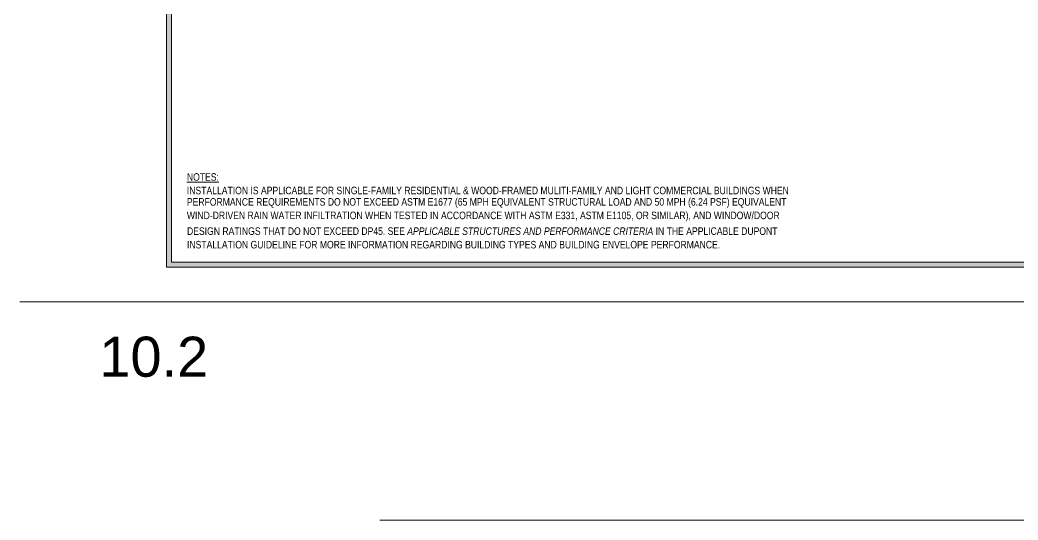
# Model space of a CAD drawing. Header units: inches. Extents: x -22 to 84, y -21 to 19.
# Drawn here: x 26.95 to 51.87, y -21.39 to -8.9 of the extents above; entities that cross this region are included whole.
import ezdxf

# ---------------------------------------------------------------- set-up
doc = ezdxf.new("R2010")
doc.units = ezdxf.units.IN
doc.header["$MEASUREMENT"] = 0
doc.layers.get('0').update_dxf_attribs({"lineweight": 0})
doc.layers.add('.ATI-TEXT', color=7, linetype='Continuous', lineweight=0)
doc.layers.add('G-ANNO-TTLB', color=7, linetype='Continuous', lineweight=0)

# ---------------------------------------------------------------- blocks, each defined once
blk = doc.blocks.new('Block_333')
at = {"layer": '.ATI-TEXT', "char_height": 0.2, "attachment_point": 7}
for s, insert in [('\\L\\C18;\\c0;\\FArial Narrow|b0|i0|c1;\\H0.187500;\\W1.000000;NOTES:\\l', (31.115, -12.916)), ('\\C18;\\c0;\\FArial Narrow|b0|i0|c1;\\H0.187500;\\W1.000000;INSTALLATION IS APPLICABLE FOR SINGLE-FAMILY RESIDENTIAL & WOOD-FRAMED MULITI-FAMILY AND LIGHT COMMERCIAL BUILDINGS WHEN ', (31.115, -13.254)), ('\\C18;\\c0;\\FArial Narrow|b0|i0|c1;\\H0.187500;\\W1.000000;PERFORMANCE REQUIREMENTS DO NOT EXCEED ASTM E1677 (65 MPH EQUIVALENT STRUCTURAL LOAD AND 50 MPH (6.24 PSF) EQUIVALENT', (31.115, -13.592)), ('\\C18;\\c0;\\FArial Narrow|b0|i0|c1;\\H0.187500;\\W1.000000;WIND-DRIVEN RAIN WATER INFILTRATION WHEN TESTED IN ACCORDANCE WITH ASTM E331, ASTM E1105, OR SIMILAR), AND WINDOW/DOOR', (31.115, -13.93)), ('\\C18;\\c0;\\FArial Narrow|b0|i0|c1;\\H0.187500;\\W1.000000;DESIGN RATINGS THAT DO NOT EXCEED DP45. SEE \\FArial Narrow Italic|b0|i1|c1;APPLICABLE STRUCTURES AND PERFORMANCE CRITERIA \\FArial Narrow|b0|i0|c1;IN THE APPLICABLE DUPONT', (31.118, -14.269)), ('\\C18;\\c0;\\FArial Narrow|b0|i0|c1;\\H0.187500;\\W1.000000;INSTALLATION GUIDELINE FOR MORE INFORMATION REGARDING BUILDING TYPES AND BUILDING ENVELOPE PERFORMANCE.  ', (31.118, -14.607))]:
    blk.add_mtext(s, dxfattribs=dict(at, insert=insert))

msp = doc.modelspace()

# ---------------------------------------------------------------- hatches: boundary and pattern name
at = {"layer": 'G-ANNO-TTLB', "true_color": 0xff00ff, "transparency": 33554687}
h = msp.add_hatch(color=6, dxfattribs=at)
edge = h.paths.add_edge_path()
edge.add_spline(control_points=[(71.289, -15.074), (71.289, -15.074), (30.602, -15.074), (30.602, -15.074), (30.602, -15.074), (30.602, 19.051), (30.602, 19.051), (30.602, 19.051), (71.289, 19.051), (71.289, 19.051), (71.289, 19.051), (71.289, -15.074), (71.289, -15.074)], knot_values=[0, 0, 0, 0, 1, 1, 1, 2, 2, 2, 3, 3, 3, 4, 4, 4, 4], degree=3, periodic=0)
edge = h.paths.add_edge_path()
edge.add_spline(control_points=[(30.727, 18.926), (30.727, 18.926), (30.727, -14.949), (30.727, -14.949), (30.727, -14.949), (71.164, -14.949), (71.164, -14.949), (71.164, -14.949), (71.164, 18.926), (71.164, 18.926), (71.164, 18.926), (30.727, 18.926), (30.727, 18.926)], knot_values=[0, 0, 0, 0, 1, 1, 1, 2, 2, 2, 3, 3, 3, 4, 4, 4, 4], degree=3, periodic=0)
edge.add_line((30.727, 18.926), (30.727, 18.926))

# ---------------------------------------------------------------- linework, layer by layer
at = {"color": 18, "lineweight": 0, "true_color": 0x000000}
msp.add_lwpolyline([(30.727, -14.949), (30.727, 18.926), (71.164, 18.926), (71.164, -14.949)], close=True, dxfattribs=at)
at = {"layer": 'G-ANNO-TTLB', "color": 6, "lineweight": 9, "true_color": 0xff00ff}
for p, q in [((30.602, 19.051), (30.602, -15.074)), ((30.727, 18.926), (30.727, -14.949)), ((30.727, -14.949), (30.727, 18.926)), ((30.727, -14.949), (71.164, -14.949)), ((71.164, -14.949), (30.727, -14.949)), ((30.602, -15.074), (71.289, -15.074)), ((26.945, -15.941), (74.945, -15.941)), ((83.938, -21.39), (35.938, -21.39))]:
    msp.add_line(p, q, dxfattribs=at)
at = {"layer": 'G-ANNO-TTLB'}
for points in [[(71.289, -15.074), (71.289, -15.074), (30.602, -15.074), (30.602, -15.074), (30.602, -15.074), (30.602, 19.051), (30.602, 19.051), (30.602, 19.051), (71.289, 19.051), (71.289, 19.051), (71.289, 19.051), (71.289, -15.074), (71.289, -15.074)], [(30.727, 18.926), (30.727, 18.926), (30.727, -14.949), (30.727, -14.949), (30.727, -14.949), (71.164, -14.949), (71.164, -14.949), (71.164, -14.949), (71.164, 18.926), (71.164, 18.926), (71.164, 18.926), (30.727, 18.926), (30.727, 18.926)]]:
    msp.add_open_spline(points, degree=3, knots=[0, 0, 0, 0, 1, 1, 1, 2, 2, 2, 3, 3, 3, 4, 4, 4, 4], dxfattribs=at)

# ---------------------------------------------------------------- block references
at = {"layer": '.ATI-TEXT'}
msp.add_blockref('Block_333', (0, 0), dxfattribs=at)

# ---------------------------------------------------------------- texts
at = {"insert": (28.929, -17.824), "char_height": 0.2, "attachment_point": 7}
msp.add_mtext('\\C18;\\c0;\\FArial|b0|i0|c1;\\H1.000000;\\W1.000000;10.2', dxfattribs=at)

doc.saveas('drawing.dxf')
